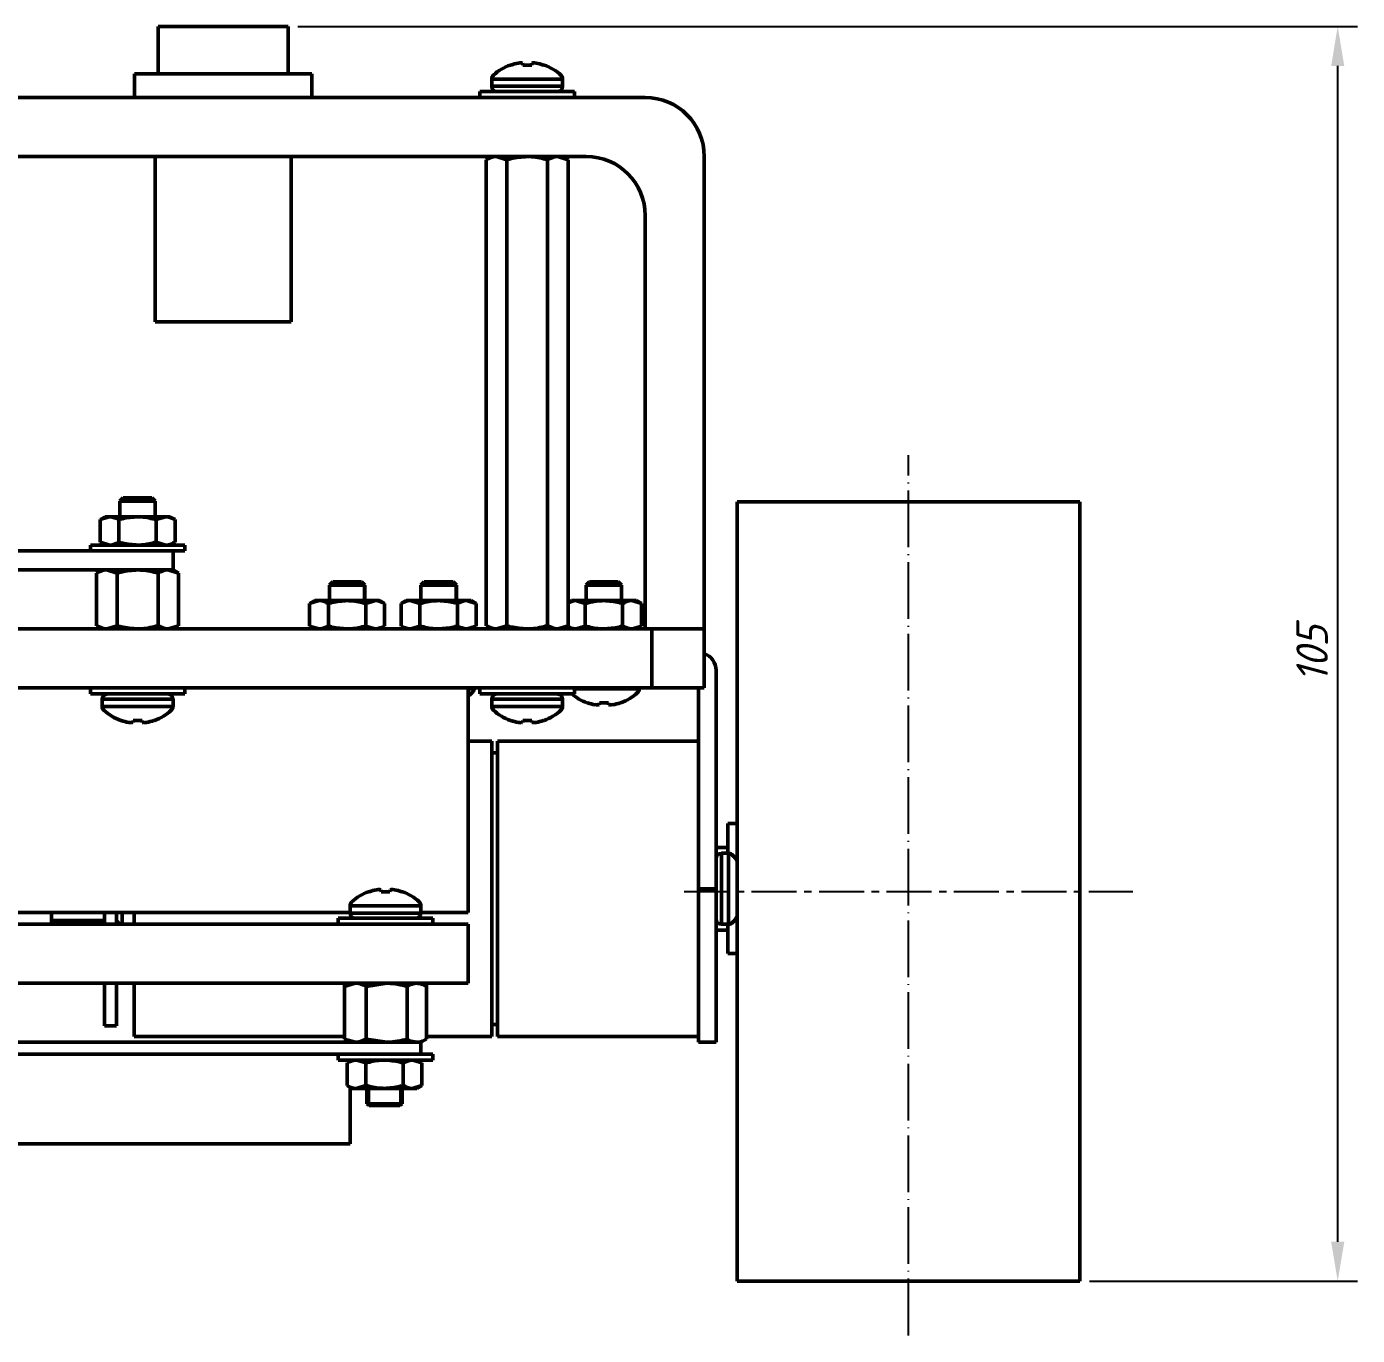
# Model space of a CAD drawing. Header units: inches. Extents: x -1846 to 3013, y 0 to 1997.
# Drawn here: x 994.6 to 1163.7, y 1771.7 to 1938 of the extents above; entities that cross this region are included whole.
import ezdxf

# ---------------------------------------------------------------- set-up
doc = ezdxf.new("R2010")
doc.units = ezdxf.units.IN
doc.linetypes.add('ACAD_ISO04W100', pattern=[30, 24, -3, 0, -3])
doc.linetypes.add('CENTER2', pattern=[28.575, 19.05, -3.175, 3.175, -3.175])
for name, color, linetype, lineweight in [('Basic', 7, 'Continuous', 50), ('Center', 1, 'CENTER2', 25), ('Tam', 1, 'ACAD_ISO04W100', 25), ('Thin', 3, 'Continuous', 25)]:
    doc.layers.add(name, color=color, linetype=linetype, lineweight=lineweight)
doc.styles.get("Standard").update_dxf_attribs({"font": '', "height": 4})
doc.styles.get('Standard').set_extended_font_data('TCVN 7284', italic=True)
doc.dimstyles.new('TCVN 7284', dxfattribs={"dimscale": 2, "dimtxt": 4, "dimasz": 2.5, "dimexe": 1.25, "dimexo": 0.625, "dimtad": 1, "dimtoh": 1, "dimdec": 0, "dimlfac": 0.66, "dimtxsty": 'Standard', "dimcen": 2.5, "dimclrd": 7, "dimclre": 7, "dimclrt": 7, "dimadec": 0, "dimazin": 0, "dimtfac": 1, "dimtdec": 0, "dimtofl": 0, "dimtmove": 0, "dimatfit": 3, "dimfxl": 1, "dimlwd": 25, "dimlwe": 25, "dimarcsym": 0})

# ---------------------------------------------------------------- blocks, each defined once
blk = doc.blocks.new('*D40')
at = {"layer": 'Defpoints', "color": 0, "ltscale": 0.3, "transparency": 16777216}
for p in [(1027.81, 1937.97), (1161.17, 1937.97), (1128.39, 1778.63)]:
    blk.add_point(p, dxfattribs=at)
at = {"layer": 'Thin', "color": 7, "linetype": 'Continuous', "lineweight": 25, "ltscale": 0.3, "transparency": 16777216}
for p, q in [((1029.06, 1937.97), (1163.67, 1937.97)), ((1161.17, 1783.63), (1161.17, 1932.97)), ((1129.64, 1778.63), (1163.67, 1778.63))]:
    blk.add_line(p, q, dxfattribs=at)
at = {"layer": 'Thin', "color": 7, "ltscale": 0.3, "transparency": 16777216}
for points in [[(1160.34, 1932.97), (1162.01, 1932.97), (1161.17, 1937.97)], [(1160.34, 1783.63), (1162.01, 1783.63), (1161.17, 1778.63)]]:
    blk.add_solid(points, dxfattribs=at)
at = {"layer": 'Thin', "color": 7, "ltscale": 0.3, "transparency": 16777216, "insert": (1157.92, 1858.3), "char_height": 4, "attachment_point": 5, "rotation": 90}
blk.add_mtext('105', dxfattribs=at)

msp = doc.modelspace()

# ---------------------------------------------------------------- linework, layer by layer
at = {"layer": 'Basic'}
for p, q in [((1011.31, 1937.97), (1011.31, 1931.97)), ((1011.31, 1937.97), (1027.81, 1937.97)), ((1027.81, 1937.97), (1027.81, 1931.97)), ((1056.04, 1933.09), (1056.12, 1933.09)), ((1057.6, 1933.34), (1057.62, 1933.09)), ((1057.62, 1933.09), (1058.76, 1933.09)), ((1058.76, 1933.09), (1058.78, 1933.34)), ((1060.26, 1933.09), (1060.34, 1933.09)), ((1008.31, 1931.97), (1008.31, 1928.97)), ((1008.31, 1931.97), (1030.81, 1931.97)), ((1030.81, 1931.97), (1030.81, 1928.97)), ((1053.69, 1931.31), (1053.69, 1930.39)), ((1053.69, 1931.31), (1062.69, 1931.31)), ((1062.69, 1930.39), (1062.69, 1931.31)), ((1052.19, 1929.72), (1052.19, 1928.97)), ((1052.19, 1929.72), (1064.19, 1929.72)), ((1053.69, 1930.39), (1062.69, 1930.39)), ((1064.19, 1928.97), (1064.19, 1929.72)), ((833.19, 1928.97), (1073.19, 1928.97)), ((840.69, 1921.47), (1065.69, 1921.47)), ((1010.94, 1900.47), (1010.94, 1921.47)), ((1028.19, 1900.47), (1028.19, 1921.47)), ((1053.69, 1921.47), (1052.99, 1921.07)), ((1052.99, 1921.07), (1052.99, 1861.87)), ((1055.59, 1921.07), (1054.29, 1921.47)), ((1055.59, 1921.07), (1055.59, 1861.87)), ((1060.79, 1921.07), (1060.79, 1861.87)), ((1063.39, 1921.07), (1062.09, 1921.47)), ((1063.39, 1921.07), (1062.69, 1921.47)), ((1063.39, 1921.07), (1063.39, 1861.87)), ((1080.69, 1861.47), (1080.69, 1921.47)), ((1073.19, 1861.47), (1073.19, 1913.97)), ((1028.19, 1900.47), (1010.94, 1900.47)), ((1006.44, 1877.69), (1006.86, 1878.12)), ((1006.44, 1877.69), (1010.94, 1877.69)), ((1006.44, 1877.69), (1006.44, 1875.72)), ((1010.52, 1878.12), (1006.86, 1878.12)), ((1010.94, 1877.69), (1010.52, 1878.12)), ((1010.94, 1877.69), (1010.94, 1875.72)), ((1084.89, 1877.62), (1084.89, 1778.63)), ((1084.89, 1877.62), (1128.39, 1877.62)), ((1128.39, 1877.62), (1128.39, 1778.63)), ((1004.56, 1875.72), (1003.93, 1875.35)), ((1003.93, 1875.35), (1005.12, 1875.72)), ((1003.93, 1875.35), (1003.93, 1872.49)), ((1004.56, 1875.72), (1005.12, 1875.72)), ((1005.12, 1875.72), (1008.69, 1875.72)), ((1006.31, 1875.35), (1006.31, 1872.49)), ((1008.69, 1875.72), (1012.26, 1875.72)), ((1011.07, 1875.35), (1012.26, 1875.72)), ((1011.07, 1875.35), (1011.07, 1872.49)), ((1012.26, 1875.72), (1012.81, 1875.72)), ((1013.45, 1875.35), (1012.81, 1875.72)), ((1013.45, 1875.35), (1013.45, 1872.49)), ((1002.69, 1872.12), (1002.69, 1871.37)), ((1002.69, 1872.12), (1014.69, 1872.12)), ((1003.93, 1872.49), (1004.56, 1872.12)), ((1003.93, 1872.49), (1005.12, 1872.12)), ((1011.07, 1872.49), (1012.26, 1872.12)), ((1012.81, 1872.12), (1013.45, 1872.49)), ((1014.69, 1871.37), (1014.69, 1872.12)), ((901.66, 1871.37), (1004.72, 1871.37)), ((1004.72, 1871.37), (1012.66, 1871.37)), ((1012.66, 1871.37), (1013.19, 1871.37)), ((1013.19, 1871.37), (1013.19, 1868.97)), ((1013.19, 1871.37), (1014.69, 1871.37)), ((893.19, 1868.97), (1013.19, 1868.97)), ((1004.19, 1868.97), (1003.49, 1868.57)), ((1003.49, 1868.57), (1003.49, 1861.87)), ((1006.09, 1868.57), (1004.79, 1868.97)), ((1006.09, 1868.57), (1006.09, 1861.87)), ((1011.29, 1868.57), (1011.29, 1861.87)), ((1013.89, 1868.57), (1012.59, 1868.97)), ((1013.89, 1868.57), (1013.19, 1868.97)), ((1013.89, 1868.57), (1013.89, 1861.87)), ((1033.06, 1867.04), (1033.49, 1867.47)), ((1033.06, 1867.04), (1037.56, 1867.04)), ((1033.06, 1867.04), (1033.06, 1865.07)), ((1037.14, 1867.47), (1033.49, 1867.47)), ((1037.56, 1867.04), (1037.14, 1867.47)), ((1037.56, 1867.04), (1037.56, 1865.07)), ((1044.69, 1867.04), (1045.11, 1867.47)), ((1044.69, 1867.04), (1049.19, 1867.04)), ((1044.69, 1867.04), (1044.69, 1865.07)), ((1048.77, 1867.47), (1045.11, 1867.47)), ((1049.19, 1867.04), (1048.77, 1867.47)), ((1049.19, 1867.04), (1049.19, 1865.07)), ((1065.69, 1867.04), (1066.11, 1867.47)), ((1065.69, 1867.04), (1070.19, 1867.04)), ((1065.69, 1867.04), (1065.69, 1865.07)), ((1069.77, 1867.47), (1066.11, 1867.47)), ((1070.19, 1867.04), (1069.77, 1867.47)), ((1070.19, 1867.04), (1070.19, 1865.07)), ((1031.19, 1865.07), (1030.55, 1864.7)), ((1030.55, 1864.7), (1031.74, 1865.07)), ((1031.19, 1865.07), (1031.74, 1865.07)), ((1031.74, 1865.07), (1035.31, 1865.07)), ((1035.31, 1865.07), (1038.89, 1865.07)), ((1037.7, 1864.7), (1038.89, 1865.07)), ((1038.89, 1865.07), (1039.44, 1865.07)), ((1040.08, 1864.7), (1039.44, 1865.07)), ((1042.81, 1865.07), (1042.18, 1864.7)), ((1042.81, 1865.07), (1043.37, 1865.07)), ((1044.56, 1864.7), (1043.37, 1865.07)), ((1046.94, 1865.07), (1043.37, 1865.07)), ((1046.94, 1865.07), (1050.51, 1865.07)), ((1051.7, 1864.7), (1050.51, 1865.07)), ((1050.51, 1865.07), (1051.06, 1865.07)), ((1051.7, 1864.7), (1051.06, 1865.07)), ((1063.81, 1865.07), (1063.39, 1864.82)), ((1063.81, 1865.07), (1064.37, 1865.07)), ((1065.56, 1864.7), (1064.37, 1865.07)), ((1067.94, 1865.07), (1064.37, 1865.07)), ((1067.94, 1865.07), (1071.51, 1865.07)), ((1072.7, 1864.7), (1071.51, 1865.07)), ((1071.51, 1865.07), (1072.06, 1865.07)), ((1072.7, 1864.7), (1072.06, 1865.07)), ((1030.55, 1864.7), (1030.55, 1861.84)), ((1032.93, 1864.7), (1032.93, 1861.84)), ((1037.7, 1864.7), (1037.7, 1861.84)), ((1040.08, 1864.7), (1040.08, 1861.84)), ((1042.18, 1861.84), (1042.18, 1864.7)), ((1044.56, 1861.84), (1044.56, 1864.7)), ((1049.32, 1861.84), (1049.32, 1864.7)), ((1051.7, 1861.84), (1051.7, 1864.7)), ((1065.56, 1861.84), (1065.56, 1864.7)), ((1070.32, 1861.84), (1070.32, 1864.7)), ((1072.7, 1861.84), (1072.7, 1864.7)), ((1003.49, 1861.87), (1004.19, 1861.47)), ((1006.09, 1861.87), (1004.79, 1861.47)), ((1013.89, 1861.87), (1012.59, 1861.47)), ((1013.19, 1861.47), (1013.89, 1861.87)), ((1030.55, 1861.84), (1031.19, 1861.47)), ((1030.55, 1861.84), (1031.74, 1861.47)), ((1037.7, 1861.84), (1038.89, 1861.47)), ((1039.44, 1861.47), (1040.08, 1861.84)), ((1042.18, 1861.84), (1042.81, 1861.47)), ((1044.56, 1861.84), (1043.37, 1861.47)), ((1051.7, 1861.84), (1050.51, 1861.47)), ((1051.06, 1861.47), (1051.7, 1861.84)), ((1052.99, 1861.87), (1053.69, 1861.47)), ((1055.59, 1861.87), (1054.29, 1861.47)), ((1063.39, 1861.87), (1062.09, 1861.47)), ((1062.69, 1861.47), (1063.39, 1861.87)), ((1063.25, 1861.79), (1063.81, 1861.47)), ((1065.56, 1861.84), (1064.37, 1861.47)), ((1072.7, 1861.84), (1071.51, 1861.47)), ((1072.06, 1861.47), (1072.7, 1861.84)), ((971.97, 1861.47), (1074.01, 1861.47)), ((1037.53, 1861.47), (1037.56, 1861.49)), ((1045.19, 1861.48), (1045.17, 1861.47)), ((1049.15, 1861.47), (1049.19, 1861.49)), ((1066.19, 1861.48), (1066.17, 1861.47)), ((1070.15, 1861.47), (1070.19, 1861.49)), ((1074.01, 1853.97), (1074.01, 1861.47)), ((1074.01, 1861.47), (1080.27, 1861.47)), ((1080.27, 1861.47), (1080.69, 1861.47)), ((1080.69, 1861.47), (1080.69, 1853.97)), ((1082.19, 1828.47), (1082.19, 1856.22)), ((971.97, 1853.97), (1074.01, 1853.97)), ((1002.69, 1853.97), (1002.69, 1853.22)), ((1014.69, 1853.22), (1002.69, 1853.22)), ((1014.69, 1853.22), (1014.69, 1853.97)), ((1050.69, 1853.97), (1050.69, 1825.47)), ((1051.44, 1853.88), (1050.69, 1853.88)), ((1051.44, 1853.88), (1051.44, 1853.97)), ((1052.19, 1853.97), (1052.19, 1853.22)), ((1064.19, 1853.22), (1052.19, 1853.22)), ((1064.19, 1853.22), (1064.19, 1853.97)), ((1072.44, 1853.88), (1064.19, 1853.88)), ((1072.44, 1853.88), (1072.44, 1853.97)), ((1080.69, 1853.97), (1074.01, 1853.97)), ((1079.94, 1828.47), (1079.94, 1853.97)), ((1004.19, 1852.54), (1004.19, 1851.63)), ((1013.19, 1852.54), (1004.19, 1852.54)), ((1013.19, 1851.63), (1004.19, 1851.63)), ((1013.19, 1851.63), (1013.19, 1852.54)), ((1053.69, 1852.54), (1053.69, 1851.63)), ((1062.69, 1852.54), (1053.69, 1852.54)), ((1062.69, 1851.63), (1053.69, 1851.63)), ((1062.69, 1851.63), (1062.69, 1852.54)), ((1065.87, 1852.09), (1065.79, 1852.09)), ((1067.37, 1852.09), (1067.35, 1851.85)), ((1068.51, 1852.09), (1067.37, 1852.09)), ((1068.53, 1851.85), (1068.51, 1852.09)), ((1070.09, 1852.09), (1070.01, 1852.09)), ((1006.62, 1849.84), (1006.54, 1849.84)), ((1008.12, 1849.84), (1008.1, 1849.6)), ((1009.26, 1849.84), (1008.12, 1849.84)), ((1009.28, 1849.6), (1009.26, 1849.84)), ((1010.84, 1849.84), (1010.76, 1849.84)), ((1056.12, 1849.84), (1056.04, 1849.84)), ((1057.62, 1849.84), (1057.6, 1849.6)), ((1058.76, 1849.84), (1057.62, 1849.84)), ((1058.78, 1849.6), (1058.76, 1849.84)), ((1060.34, 1849.84), (1060.26, 1849.84)), ((1053.69, 1847.22), (1050.69, 1847.22)), ((1053.69, 1847.22), (1053.69, 1809.72)), ((1079.94, 1847.22), (1054.44, 1847.22)), ((1054.44, 1847.22), (1054.44, 1809.72)), ((1054.44, 1845.72), (1053.69, 1845.72)), ((1084.89, 1836.74), (1083.69, 1836.74)), ((1083.69, 1832.97), (1083.69, 1836.74)), ((1083.69, 1833.72), (1082.19, 1833.72)), ((1083.78, 1832.97), (1082.86, 1832.97)), ((1082.86, 1832.97), (1082.86, 1823.97)), ((1083.78, 1832.97), (1083.78, 1823.97)), ((1038.04, 1828.09), (1038.12, 1828.09)), ((1039.6, 1828.34), (1039.62, 1828.09)), ((1039.62, 1828.09), (1040.76, 1828.09)), ((1040.76, 1828.09), (1040.78, 1828.34)), ((1042.26, 1828.09), (1042.34, 1828.09)), ((1079.94, 1828.47), (1082.19, 1828.47)), ((1079.94, 1808.97), (1079.94, 1828.47)), ((1082.19, 1828.47), (1082.19, 1808.97)), ((1035.69, 1826.31), (1035.69, 1825.39)), ((1035.69, 1826.31), (1044.69, 1826.31)), ((1044.69, 1825.39), (1044.69, 1826.31)), ((986.89, 1825.47), (1035.69, 1825.47)), ((997.74, 1823.97), (997.74, 1825.47)), ((997.74, 1824.42), (1004.49, 1824.42)), ((998.49, 1823.97), (998.49, 1824.42)), ((1004.49, 1823.97), (1004.49, 1825.47)), ((1005.99, 1823.97), (1005.99, 1825.47)), ((1005.99, 1824.42), (1006.44, 1823.97)), ((1006.74, 1825.47), (1006.74, 1823.97)), ((1008.24, 1825.47), (1008.24, 1823.97)), ((1034.19, 1824.72), (1034.19, 1823.97)), ((1034.19, 1824.72), (1046.19, 1824.72)), ((1035.69, 1825.39), (1044.69, 1825.39)), ((1044.69, 1825.47), (1050.69, 1825.47)), ((1046.19, 1823.97), (1046.19, 1824.72)), ((975.69, 1823.97), (1043.19, 1823.97)), ((1043.19, 1823.97), (1050.69, 1823.97)), ((1050.69, 1823.97), (1050.69, 1816.47)), ((1082.19, 1823.22), (1083.69, 1823.22)), ((1082.86, 1823.97), (1083.78, 1823.97)), ((1083.69, 1820.24), (1083.69, 1823.97)), ((1083.69, 1820.24), (1084.89, 1820.24)), ((975.69, 1816.47), (1043.19, 1816.47)), ((1004.49, 1811.07), (1004.49, 1816.47)), ((1005.99, 1811.07), (1005.99, 1816.47)), ((1008.24, 1816.47), (1008.24, 1809.72)), ((1034.99, 1809.37), (1034.99, 1816.47)), ((1035, 1816.07), (1036.37, 1816.47)), ((1035.11, 1816.13), (1035, 1816.07)), ((1035, 1809.37), (1035, 1816.07)), ((1035.69, 1816.47), (1035.09, 1816.12)), ((1037.74, 1816.07), (1040.34, 1816.47)), ((1037.74, 1809.37), (1037.74, 1816.07)), ((1042.93, 1809.37), (1042.93, 1816.07)), ((1050.69, 1816.47), (1043.19, 1816.47)), ((1045.29, 1816.12), (1044.69, 1816.47)), ((1045.38, 1809.37), (1045.38, 1816.07)), ((1045.39, 1809.37), (1045.39, 1816.47)), ((1004.49, 1811.07), (1005.99, 1811.07)), ((1053.69, 1811.22), (1054.44, 1811.22)), ((1008.24, 1809.72), (1034.99, 1809.72)), ((1035, 1809.37), (1036.37, 1808.97)), ((1035.11, 1809.3), (1035, 1809.37)), ((1035.09, 1809.32), (1035.69, 1808.97)), ((1037.74, 1809.37), (1040.34, 1808.97)), ((1044.69, 1808.97), (1045.29, 1809.32)), ((1045.39, 1809.72), (1053.69, 1809.72)), ((1054.44, 1809.72), (1079.94, 1809.72)), ((861.69, 1808.97), (1040.19, 1808.97)), ((1040.26, 1808.97), (1044.69, 1808.97)), ((1041.96, 1808.97), (1041.94, 1808.98)), ((1044.69, 1808.97), (1044.69, 1807.47)), ((1044.69, 1807.47), (1044.69, 1807.84)), ((1079.94, 1808.97), (1082.19, 1808.97)), ((870.16, 1807.47), (1036.22, 1807.47)), ((1034.19, 1807.47), (1034.19, 1806.72)), ((1045.21, 1806.72), (1034.19, 1806.72)), ((1035.94, 1806.72), (1035.3, 1806.35)), ((1035.3, 1803.49), (1035.3, 1806.35)), ((1044.16, 1807.47), (1036.22, 1807.47)), ((1037.68, 1806.35), (1036.49, 1806.72)), ((1037.68, 1803.49), (1037.68, 1806.35)), ((1042.44, 1803.49), (1042.44, 1806.35)), ((1044.82, 1806.35), (1043.63, 1806.72)), ((1044.16, 1807.47), (1044.69, 1807.47)), ((1044.82, 1806.35), (1044.19, 1806.72)), ((1044.69, 1807.47), (1044.51, 1807.47)), ((1045.21, 1807.47), (1044.69, 1807.47)), ((1044.82, 1803.49), (1044.82, 1806.35)), ((1046.19, 1807.47), (1045.21, 1807.47)), ((1046.19, 1806.72), (1045.21, 1806.72)), ((1046.19, 1806.72), (1046.19, 1807.47)), ((1035.3, 1803.49), (1035.94, 1803.12)), ((1035.69, 1796.07), (1035.69, 1803.26)), ((1036.49, 1803.12), (1035.94, 1803.12)), ((1037.68, 1803.49), (1036.49, 1803.12)), ((1040.06, 1803.12), (1036.49, 1803.12)), ((1037.81, 1801.14), (1037.81, 1803.12)), ((1043.63, 1803.12), (1040.06, 1803.12)), ((1042.31, 1801.14), (1042.31, 1803.12)), ((1044.82, 1803.49), (1043.63, 1803.12)), ((1044.19, 1803.12), (1043.63, 1803.12)), ((1044.19, 1803.12), (1044.82, 1803.49)), ((1042.31, 1801.14), (1037.81, 1801.14)), ((1037.81, 1801.14), (1038.11, 1800.94)), ((1038.11, 1800.94), (1042.01, 1800.94)), ((1042.31, 1801.14), (1042.01, 1800.94)), ((1035.69, 1796.07), (870.69, 1796.07)), ((1084.89, 1778.63), (1128.39, 1778.63))]:
    msp.add_line(p, q, dxfattribs=at)
at = {"layer": 'Basic', "flags": 128}
msp.add_lwpolyline([(1050.69, 1852.95), (1050.89, 1853.1), (1051.22, 1853.38)], dxfattribs=at)
at = {"layer": 'Basic'}
for centre, radius, start, end in [((1058.19, 1927.13), 6.34, 109.825, 132.4927), ((1058.19, 1927.08), 6.36, 100.1662, 109.027), ((1057.81, 1928.02), 5.37, 93.964, 97.9842), ((1057.27, 1932.33), 1.07, 71.7311, 80.5485), ((1059.11, 1932.33), 1.07, 99.4515, 108.2689), ((1058.57, 1928.02), 5.37, 82.0158, 86.036), ((1058.19, 1927.08), 6.36, 70.973, 79.8338), ((1058.19, 1927.13), 6.34, 47.5073, 70.175), ((1054.36, 1931.31), 0.675, 132.4927, 180), ((1062.01, 1931.31), 0.675, 0, 47.5073), ((1054.36, 1930.39), 0.675, 180, 270), ((1062.01, 1930.39), 0.675, 270, 0), ((1073.19, 1921.47), 7.5, 0, 90), ((1065.69, 1913.97), 7.5, 0, 90), ((1079.94, 1856.22), 2.25, 0, 70.5288), ((1004.86, 1852.54), 0.675, 90, 180), ((1012.51, 1852.54), 0.675, 0, 90), ((1050.76, 1853.88), 0.675, 312.4927, 0), ((1054.36, 1852.54), 0.675, 90, 180), ((1062.01, 1852.54), 0.675, 0, 90), ((1067.94, 1858.06), 6.34, 229.7572, 250.175), ((1067.94, 1858.06), 6.34, 289.825, 312.4927), ((1071.76, 1853.88), 0.675, 312.4927, 0), ((1004.86, 1851.63), 0.675, 180, 227.5073), ((1012.51, 1851.63), 0.675, 312.4927, 0), ((1054.36, 1851.63), 0.675, 180, 227.5073), ((1062.01, 1851.63), 0.675, 312.4927, 0), ((1067.94, 1858.1), 6.36, 250.973, 259.8338), ((1067.56, 1857.17), 5.37, 262.0158, 266.036), ((1067.02, 1852.86), 1.07, 279.4515, 288.2689), ((1068.86, 1852.86), 1.07, 251.7311, 260.5485), ((1068.32, 1857.17), 5.37, 273.964, 277.9842), ((1067.94, 1858.1), 6.36, 280.1662, 289.027), ((1008.69, 1855.81), 6.34, 227.5073, 250.175), ((1008.69, 1855.85), 6.36, 250.973, 259.8338), ((1008.69, 1855.85), 6.36, 280.1662, 289.027), ((1008.69, 1855.81), 6.34, 289.825, 312.4927), ((1058.19, 1855.81), 6.34, 227.5073, 250.175), ((1058.19, 1855.85), 6.36, 250.973, 259.8338), ((1058.19, 1855.85), 6.36, 280.1662, 289.027), ((1058.19, 1855.81), 6.34, 289.825, 312.4927), ((1008.31, 1854.92), 5.37, 262.0158, 266.036), ((1007.77, 1850.61), 1.07, 279.4515, 288.2689), ((1009.61, 1850.61), 1.07, 251.7311, 260.5485), ((1009.07, 1854.92), 5.37, 273.964, 277.9842), ((1057.81, 1854.92), 5.37, 262.0158, 266.036), ((1057.27, 1850.61), 1.07, 279.4515, 288.2689), ((1059.11, 1850.61), 1.07, 251.7311, 260.5485), ((1058.57, 1854.92), 5.37, 273.964, 277.9842), ((1082.86, 1832.29), 0.675, 90, 180), ((1083.78, 1832.29), 0.675, 42.4927, 90), ((1079.6, 1828.47), 6.34, 33.455, 42.4927), ((1040.19, 1822.13), 6.34, 109.825, 132.4927), ((1040.19, 1822.08), 6.36, 100.1662, 109.027), ((1039.81, 1823.02), 5.37, 93.964, 97.9842), ((1039.27, 1827.33), 1.07, 71.7311, 80.5485), ((1041.11, 1827.33), 1.07, 99.4515, 108.2689), ((1040.57, 1823.02), 5.37, 82.0158, 86.036), ((1040.19, 1822.08), 6.36, 70.973, 79.8338), ((1040.19, 1822.13), 6.34, 47.5073, 70.175), ((1036.36, 1826.31), 0.675, 132.4927, 180), ((1044.01, 1826.31), 0.675, 0, 47.5073), ((1036.36, 1825.39), 0.675, 180, 270), ((1044.01, 1825.39), 0.675, 270, 0), ((1082.86, 1824.64), 0.675, 180, 270), ((1079.6, 1828.47), 6.34, 317.5073, 326.545), ((1083.78, 1824.64), 0.675, 270, 317.5073)]:
    msp.add_arc(centre, radius, start, end, dxfattribs=at)
for points, knots in [([(1054.29, 1921.47), (1054.26, 1921.47), (1053.82, 1921.46), (1053.39, 1921.26), (1052.99, 1921.07)], [0, 0, 0, 0, 0.07016, 1, 1, 1, 1]), ([(1058.19, 1921.47), (1057.48, 1921.42), (1056.6, 1921.35), (1055.76, 1921.11), (1055.59, 1921.07)], [0, 0, 0, 0, 0.804908, 1, 1, 1, 1]), ([(1060.79, 1921.07), (1060.12, 1921.23), (1059.26, 1921.45), (1058.38, 1921.46), (1058.19, 1921.47)], [0, 0, 0, 0, 0.7806222, 1, 1, 1, 1]), ([(1062.09, 1921.47), (1062.06, 1921.47), (1061.62, 1921.46), (1061.19, 1921.26), (1060.79, 1921.07)], [0, 0, 0, 0, 0.07016, 1, 1, 1, 1]), ([(1005.12, 1875.72), (1005.15, 1875.72), (1005.55, 1875.71), (1005.94, 1875.52), (1006.31, 1875.35)], [0, 0, 0, 0, 0.0701503, 1, 1, 1, 1]), ([(1006.31, 1875.35), (1006.46, 1875.39), (1007.23, 1875.61), (1008.04, 1875.67), (1008.69, 1875.72)], [0, 0, 0, 0, 0.194876, 1, 1, 1, 1]), ([(1008.69, 1875.72), (1008.87, 1875.71), (1009.67, 1875.7), (1010.46, 1875.5), (1011.07, 1875.35)], [0, 0, 0, 0, 0.219209, 1, 1, 1, 1]), ([(1012.26, 1875.72), (1012.29, 1875.72), (1012.69, 1875.71), (1013.09, 1875.52), (1013.45, 1875.35)], [0, 0, 0, 0, 0.0701503, 1, 1, 1, 1]), ([(1005.12, 1872.12), (1005.15, 1872.12), (1005.55, 1872.12), (1005.94, 1872.31), (1006.31, 1872.49)], [0, 0, 0, 0, 0.0701503, 1, 1, 1, 1]), ([(1006.31, 1872.49), (1006.46, 1872.44), (1007.23, 1872.23), (1008.04, 1872.17), (1008.69, 1872.12)], [0, 0, 0, 0, 0.194876, 1, 1, 1, 1]), ([(1008.69, 1872.12), (1008.87, 1872.12), (1009.67, 1872.14), (1010.46, 1872.33), (1011.07, 1872.49)], [0, 0, 0, 0, 0.219209, 1, 1, 1, 1]), ([(1012.26, 1872.12), (1012.29, 1872.12), (1012.69, 1872.12), (1013.09, 1872.31), (1013.45, 1872.49)], [0, 0, 0, 0, 0.0701503, 1, 1, 1, 1]), ([(1004.79, 1868.97), (1004.76, 1868.97), (1004.32, 1868.96), (1003.89, 1868.76), (1003.49, 1868.57)], [0, 0, 0, 0, 0.07016, 1, 1, 1, 1]), ([(1008.69, 1868.97), (1007.98, 1868.92), (1007.1, 1868.85), (1006.26, 1868.61), (1006.09, 1868.57)], [0, 0, 0, 0, 0.804908, 1, 1, 1, 1]), ([(1011.29, 1868.57), (1010.62, 1868.73), (1009.76, 1868.95), (1008.88, 1868.96), (1008.69, 1868.97)], [0, 0, 0, 0, 0.780622, 1, 1, 1, 1]), ([(1012.59, 1868.97), (1012.56, 1868.97), (1012.12, 1868.96), (1011.69, 1868.76), (1011.29, 1868.57)], [0, 0, 0, 0, 0.07016, 1, 1, 1, 1]), ([(1031.74, 1865.07), (1031.77, 1865.07), (1032.17, 1865.06), (1032.57, 1864.87), (1032.93, 1864.7)], [0, 0, 0, 0, 0.07015, 1, 1, 1, 1]), ([(1032.93, 1864.7), (1033.08, 1864.74), (1033.86, 1864.96), (1034.67, 1865.02), (1035.31, 1865.07)], [0, 0, 0, 0, 0.194876, 1, 1, 1, 1]), ([(1035.31, 1865.07), (1035.49, 1865.06), (1036.3, 1865.05), (1037.08, 1864.85), (1037.7, 1864.7)], [0, 0, 0, 0, 0.2192088, 1, 1, 1, 1]), ([(1038.89, 1865.07), (1038.92, 1865.07), (1039.32, 1865.06), (1039.71, 1864.87), (1040.08, 1864.7)], [0, 0, 0, 0, 0.07015, 1, 1, 1, 1]), ([(1043.37, 1865.07), (1043.34, 1865.07), (1042.94, 1865.06), (1042.54, 1864.87), (1042.18, 1864.7)], [0, 0, 0, 0, 0.07015, 1, 1, 1, 1]), ([(1046.94, 1865.07), (1046.76, 1865.06), (1045.96, 1865.05), (1045.17, 1864.85), (1044.56, 1864.7)], [0, 0, 0, 0, 0.2192088, 1, 1, 1, 1]), ([(1049.32, 1864.7), (1049.17, 1864.74), (1048.4, 1864.96), (1047.59, 1865.02), (1046.94, 1865.07)], [0, 0, 0, 0, 0.194876, 1, 1, 1, 1]), ([(1050.51, 1865.07), (1050.48, 1865.07), (1050.08, 1865.06), (1049.69, 1864.87), (1049.32, 1864.7)], [0, 0, 0, 0, 0.07015, 1, 1, 1, 1]), ([(1064.37, 1865.07), (1064.34, 1865.07), (1064.01, 1865.06), (1063.68, 1864.91), (1063.39, 1864.77)], [0, 0, 0, 0, 0.085126, 1, 1, 1, 1]), ([(1067.94, 1865.07), (1067.76, 1865.06), (1066.96, 1865.05), (1066.17, 1864.85), (1065.56, 1864.7)], [0, 0, 0, 0, 0.2192088, 1, 1, 1, 1]), ([(1070.32, 1864.7), (1070.17, 1864.74), (1069.4, 1864.96), (1068.59, 1865.02), (1067.94, 1865.07)], [0, 0, 0, 0, 0.194876, 1, 1, 1, 1]), ([(1071.51, 1865.07), (1071.48, 1865.07), (1071.08, 1865.06), (1070.69, 1864.87), (1070.32, 1864.7)], [0, 0, 0, 0, 0.07015, 1, 1, 1, 1]), ([(1004.79, 1861.47), (1004.76, 1861.47), (1004.32, 1861.47), (1003.89, 1861.68), (1003.49, 1861.87)], [0, 0, 0, 0, 0.07016, 1, 1, 1, 1]), ([(1008.69, 1861.47), (1007.98, 1861.52), (1007.1, 1861.59), (1006.26, 1861.82), (1006.09, 1861.87)], [0, 0, 0, 0, 0.804908, 1, 1, 1, 1]), ([(1011.29, 1861.87), (1010.62, 1861.7), (1009.76, 1861.49), (1008.88, 1861.47), (1008.69, 1861.47)], [0, 0, 0, 0, 0.780622, 1, 1, 1, 1]), ([(1012.59, 1861.47), (1012.56, 1861.47), (1012.12, 1861.47), (1011.69, 1861.68), (1011.29, 1861.87)], [0, 0, 0, 0, 0.07016, 1, 1, 1, 1]), ([(1031.74, 1861.47), (1031.77, 1861.47), (1032.17, 1861.47), (1032.57, 1861.66), (1032.93, 1861.84)], [0, 0, 0, 0, 0.07015, 1, 1, 1, 1]), ([(1032.93, 1861.84), (1033.08, 1861.79), (1033.86, 1861.58), (1034.67, 1861.52), (1035.31, 1861.47)], [0, 0, 0, 0, 0.194876, 1, 1, 1, 1]), ([(1035.31, 1861.47), (1035.49, 1861.47), (1036.3, 1861.49), (1037.08, 1861.68), (1037.7, 1861.84)], [0, 0, 0, 0, 0.2192088, 1, 1, 1, 1]), ([(1038.89, 1861.47), (1038.92, 1861.47), (1039.32, 1861.47), (1039.71, 1861.66), (1040.08, 1861.84)], [0, 0, 0, 0, 0.07015, 1, 1, 1, 1]), ([(1043.37, 1861.47), (1043.34, 1861.47), (1042.94, 1861.47), (1042.54, 1861.66), (1042.18, 1861.84)], [0, 0, 0, 0, 0.07015, 1, 1, 1, 1]), ([(1046.94, 1861.47), (1046.76, 1861.47), (1045.96, 1861.49), (1045.17, 1861.68), (1044.56, 1861.84)], [0, 0, 0, 0, 0.2192088, 1, 1, 1, 1]), ([(1049.32, 1861.84), (1049.17, 1861.79), (1048.4, 1861.58), (1047.59, 1861.52), (1046.94, 1861.47)], [0, 0, 0, 0, 0.194876, 1, 1, 1, 1]), ([(1050.51, 1861.47), (1050.48, 1861.47), (1050.08, 1861.47), (1049.69, 1861.66), (1049.32, 1861.84)], [0, 0, 0, 0, 0.07015, 1, 1, 1, 1]), ([(1054.29, 1861.47), (1054.26, 1861.47), (1053.82, 1861.47), (1053.39, 1861.68), (1052.99, 1861.87)], [0, 0, 0, 0, 0.07016, 1, 1, 1, 1]), ([(1058.19, 1861.47), (1057.48, 1861.52), (1056.6, 1861.59), (1055.76, 1861.82), (1055.59, 1861.87)], [0, 0, 0, 0, 0.804908, 1, 1, 1, 1]), ([(1060.79, 1861.87), (1060.12, 1861.7), (1059.26, 1861.49), (1058.38, 1861.47), (1058.19, 1861.47)], [0, 0, 0, 0, 0.7806222, 1, 1, 1, 1]), ([(1062.09, 1861.47), (1062.06, 1861.47), (1061.62, 1861.47), (1061.19, 1861.68), (1060.79, 1861.87)], [0, 0, 0, 0, 0.07016, 1, 1, 1, 1]), ([(1064.37, 1861.47), (1064.34, 1861.47), (1063.99, 1861.47), (1063.65, 1861.64), (1063.33, 1861.79)], [0, 0, 0, 0, 0.080705, 1, 1, 1, 1]), ([(1067.94, 1861.47), (1067.76, 1861.47), (1066.96, 1861.49), (1066.17, 1861.68), (1065.56, 1861.84)], [0, 0, 0, 0, 0.2192088, 1, 1, 1, 1]), ([(1070.32, 1861.84), (1070.17, 1861.79), (1069.4, 1861.58), (1068.59, 1861.52), (1067.94, 1861.47)], [0, 0, 0, 0, 0.194876, 1, 1, 1, 1]), ([(1071.51, 1861.47), (1071.48, 1861.47), (1071.08, 1861.47), (1070.69, 1861.66), (1070.32, 1861.84)], [0, 0, 0, 0, 0.07015, 1, 1, 1, 1]), ([(1036.37, 1816.47), (1036.4, 1816.47), (1036.86, 1816.46), (1037.32, 1816.26), (1037.74, 1816.07)], [0, 0, 0, 0, 0.07016, 1, 1, 1, 1]), ([(1040.34, 1816.47), (1040.4, 1816.47), (1041.28, 1816.46), (1042.13, 1816.26), (1042.93, 1816.07)], [0, 0, 0, 0, 0.07016, 1, 1, 1, 1]), ([(1042.93, 1816.07), (1043.01, 1816.11), (1043.41, 1816.35), (1043.82, 1816.42), (1044.16, 1816.47)], [0, 0, 0, 0, 0.195092, 1, 1, 1, 1]), ([(1044.16, 1816.47), (1044.25, 1816.46), (1044.66, 1816.45), (1045.07, 1816.23), (1045.38, 1816.07)], [0, 0, 0, 0, 0.219378, 1, 1, 1, 1]), ([(1036.37, 1808.97), (1036.4, 1808.97), (1036.86, 1808.97), (1037.32, 1809.18), (1037.74, 1809.37)], [0, 0, 0, 0, 0.07016, 1, 1, 1, 1]), ([(1040.34, 1808.97), (1040.4, 1808.97), (1041.28, 1808.97), (1042.13, 1809.18), (1042.93, 1809.37)], [0, 0, 0, 0, 0.07016, 1, 1, 1, 1]), ([(1042.93, 1809.37), (1043.01, 1809.32), (1043.41, 1809.09), (1043.82, 1809.02), (1044.16, 1808.97)], [0, 0, 0, 0, 0.195092, 1, 1, 1, 1]), ([(1044.16, 1808.97), (1044.25, 1808.97), (1044.66, 1808.99), (1045.07, 1809.2), (1045.38, 1809.37)], [0, 0, 0, 0, 0.219378, 1, 1, 1, 1]), ([(1036.49, 1806.72), (1036.46, 1806.72), (1036.06, 1806.71), (1035.66, 1806.52), (1035.3, 1806.35)], [0, 0, 0, 0, 0.0701503, 1, 1, 1, 1]), ([(1040.06, 1806.72), (1039.88, 1806.71), (1039.08, 1806.7), (1038.29, 1806.5), (1037.68, 1806.35)], [0, 0, 0, 0, 0.219209, 1, 1, 1, 1]), ([(1042.44, 1806.35), (1042.29, 1806.39), (1041.52, 1806.61), (1040.71, 1806.67), (1040.06, 1806.72)], [0, 0, 0, 0, 0.194876, 1, 1, 1, 1]), ([(1043.63, 1806.72), (1043.61, 1806.72), (1043.2, 1806.71), (1042.81, 1806.52), (1042.44, 1806.35)], [0, 0, 0, 0, 0.0701503, 1, 1, 1, 1]), ([(1036.49, 1803.12), (1036.46, 1803.12), (1036.06, 1803.12), (1035.66, 1803.31), (1035.3, 1803.49)], [0, 0, 0, 0, 0.0701503, 1, 1, 1, 1]), ([(1040.06, 1803.12), (1039.88, 1803.12), (1039.08, 1803.14), (1038.29, 1803.33), (1037.68, 1803.49)], [0, 0, 0, 0, 0.219209, 1, 1, 1, 1]), ([(1042.44, 1803.49), (1042.29, 1803.44), (1041.52, 1803.23), (1040.71, 1803.17), (1040.06, 1803.12)], [0, 0, 0, 0, 0.194876, 1, 1, 1, 1]), ([(1043.63, 1803.12), (1043.61, 1803.12), (1043.2, 1803.12), (1042.81, 1803.31), (1042.44, 1803.49)], [0, 0, 0, 0, 0.0701503, 1, 1, 1, 1])]:
    msp.add_open_spline(points, degree=3, knots=knots, dxfattribs=at)
msp.add_point((1044.69, 1807.47), dxfattribs=at)
at = {"layer": 'Center', "ltscale": 0.3}
msp.add_line((1078.13, 1828.13), (1135.15, 1828.13), dxfattribs=at)
at = {"layer": 'Tam', "ltscale": 0.3}
msp.add_line((1106.64, 1771.75), (1106.64, 1883.52), dxfattribs=at)
at = {"layer": 'Thin'}
for p, q in [((1006.56, 1875.72), (1006.56, 1877.69)), ((1010.82, 1875.72), (1010.82, 1877.69)), ((1033.18, 1865.07), (1033.18, 1867.04)), ((1037.44, 1865.07), (1037.44, 1867.04)), ((1044.81, 1865.07), (1044.81, 1867.04)), ((1049.07, 1865.07), (1049.07, 1867.04)), ((1065.81, 1865.07), (1065.81, 1867.04)), ((1070.07, 1865.07), (1070.07, 1867.04)), ((1038.11, 1803.12), (1038.11, 1800.94)), ((1042.01, 1803.12), (1042.01, 1800.94))]:
    msp.add_line(p, q, dxfattribs=at)

# ---------------------------------------------------------------- dimensions: what is measured, and where the dimension line sits
at = {"layer": 'Thin', "ltscale": 0.3}
dim = msp.add_linear_dim(base=(1161.17, 1937.97), p1=(1128.39, 1778.63), p2=(1027.81, 1937.97), angle=90, text='105', dimstyle='TCVN 7284', dxfattribs=at)
dim.commit()
dim.dimension.update_dxf_attribs({"geometry": '*D40', "text_midpoint": (1157.92, 1858.3)})

doc.saveas('drawing.dxf')
